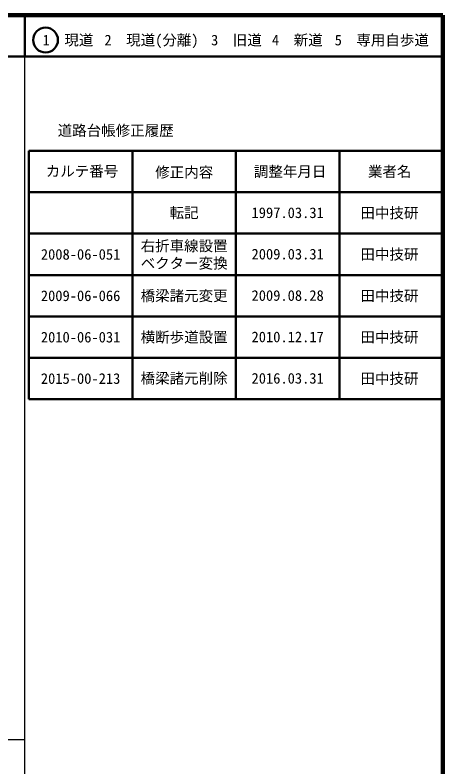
# Model space of a CAD drawing. Units: millimetres on the paper, enlarged 1000 times. Extents: x 40000 to 680000, y 20000 to 380000.
# Drawn here: x 576669 to 680000, y 198357 to 380000 of the extents above; entities that cross this region are included whole.
import ezdxf
from ezdxf.enums import TextEntityAlignment as Align

# ---------------------------------------------------------------- set-up
doc = ezdxf.new("R2010")
doc.units = ezdxf.units.MM
doc.header["$LTSCALE"] = 1000
for name, color, linetype, lineweight in [('M-TTL', 2, 'Continuous', 140), ('M-TTL-BAND', 7, 'Continuous', 25), ('M-TTL-FRAM', 2, 'Continuous', 50), ('M-TTL-LINE', 7, 'Continuous', 50)]:
    doc.layers.add(name, color=color, linetype=linetype, lineweight=lineweight)
doc.layers.add('M-TTL-TXT', color=7, linetype='Continuous')
doc.styles.add('ＭＳ ゴシック', font='')
doc.styles.get('ＭＳ ゴシック').set_extended_font_data('MS Gothic')

msp = doc.modelspace()

# ---------------------------------------------------------------- linework, layer by layer
at = {"layer": 'M-TTL'}
for p, q in [((680000, 380000), (40000, 380000)), ((680000, 20000), (680000, 380000))]:
    msp.add_line(p, q, dxfattribs=at)
at = {"layer": 'M-TTL-BAND'}
for p, q in [((579000, 20000), (579000, 370000)), ((40000, 205000), (579000, 205000))]:
    msp.add_line(p, q, dxfattribs=at)
at = {"layer": 'M-TTL-FRAM'}
for p, q in [((580000, 347197), (580000, 287197)), ((580000, 347197), (680000, 347197)), ((580000, 287197), (680000, 287197))]:
    msp.add_line(p, q, dxfattribs=at)
at = {"layer": 'M-TTL-LINE'}
for p, q in [((579000, 380000), (579000, 370000)), ((40000, 370000), (680000, 370000)), ((605000, 347197), (605000, 287197)), ((630000, 347197), (630000, 287197)), ((655000, 347197), (655000, 287197)), ((580000, 337197), (680000, 337197)), ((580000, 327197), (680000, 327197)), ((580000, 317197), (680000, 317197)), ((580000, 307197), (680000, 307197)), ((580000, 297197), (680000, 297197))]:
    msp.add_line(p, q, dxfattribs=at)
msp.add_circle((584031, 373958), 3000, dxfattribs=at)

# ---------------------------------------------------------------- texts
at = {"layer": 'M-TTL-TXT', "style": 'ＭＳ ゴシック'}
for s, p in [('1\u3000現道', (589448, 373958)), ('2\u3000現道(分離)', (609619, 373958)), ('3\u3000旧道', (630121, 373958)), ('4\u3000新道', (644824, 373958)), ('5\u3000専用自歩道', (665228, 373958)), ('道路台帳修正履歴', (600968, 352113)), ('カルテ番号', (592839, 342277)), ('修正内容', (617509, 342023)), ('調整年月日', (643089, 342197)), ('業者名', (667134, 342197)), ('転記', (617500, 332245)), ('1997.03.31', (642500, 332245)), ('田中技研', (667077, 332189)), ('右折車線設置', (617500, 324225)), ('2008-06-051', (592500, 322189)), ('2009.03.31', (642500, 322245)), ('田中技研', (667077, 322189)), ('ベクター変換', (617500, 320046)), ('2009-06-066', (592500, 312189)), ('橋梁諸元変更', (617500, 312189)), ('2009.08.28', (642500, 312245)), ('田中技研', (667077, 312189)), ('2010-06-031', (592500, 302189)), ('横断歩道設置', (617500, 302189)), ('2010.12.17', (642500, 302245)), ('田中技研', (667077, 302189)), ('2015-00-213', (592500, 292189)), ('橋梁諸元削除', (617500, 292245)), ('2016.03.31', (642500, 292245)), ('田中技研', (667077, 292189))]:
    msp.add_text(s, height=2566, dxfattribs=at).set_placement(p, align=Align.MIDDLE_CENTER)

doc.saveas('drawing.dxf')
